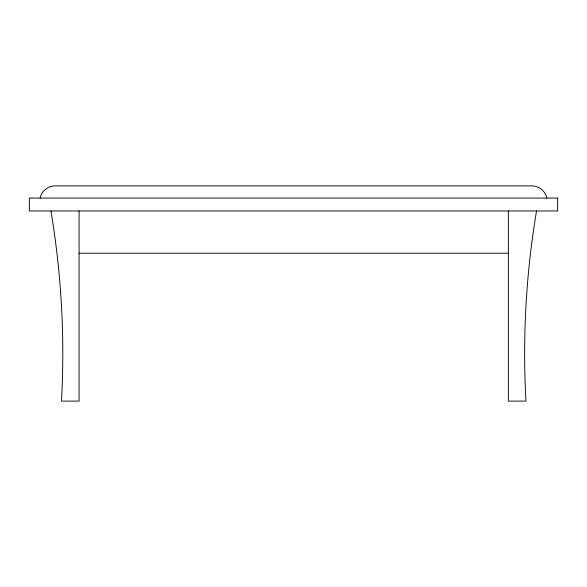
<?xml version="1.0" encoding="UTF-8"?>
<svg xmlns="http://www.w3.org/2000/svg" width="587" height="587" viewBox="0 0 587 587"><rect width="100%" height="100%" fill="white"/><g stroke="black" fill="none" stroke-linecap="round" stroke-linejoin="round"><path stroke-width="0.88" d="M40.143 198.068C41.523 191.135 48.134 185.785 55.2 185.888L531.8 185.888C538.866 185.785 545.477 191.135 546.857 198.068M79.084 253.232L508.724 253.232M508.357 210.975L508.357 401.112L525.959 401.112A862.208 862.208 0 0 1 536.525 210.975M79.084 210.975L79.084 401.112L61.481 401.112A862.208 862.208 0 0 0 50.915 210.975M557.65 198.068L29.35 198.068L29.35 210.975L557.65 210.975L557.65 198.068"/></g></svg>
